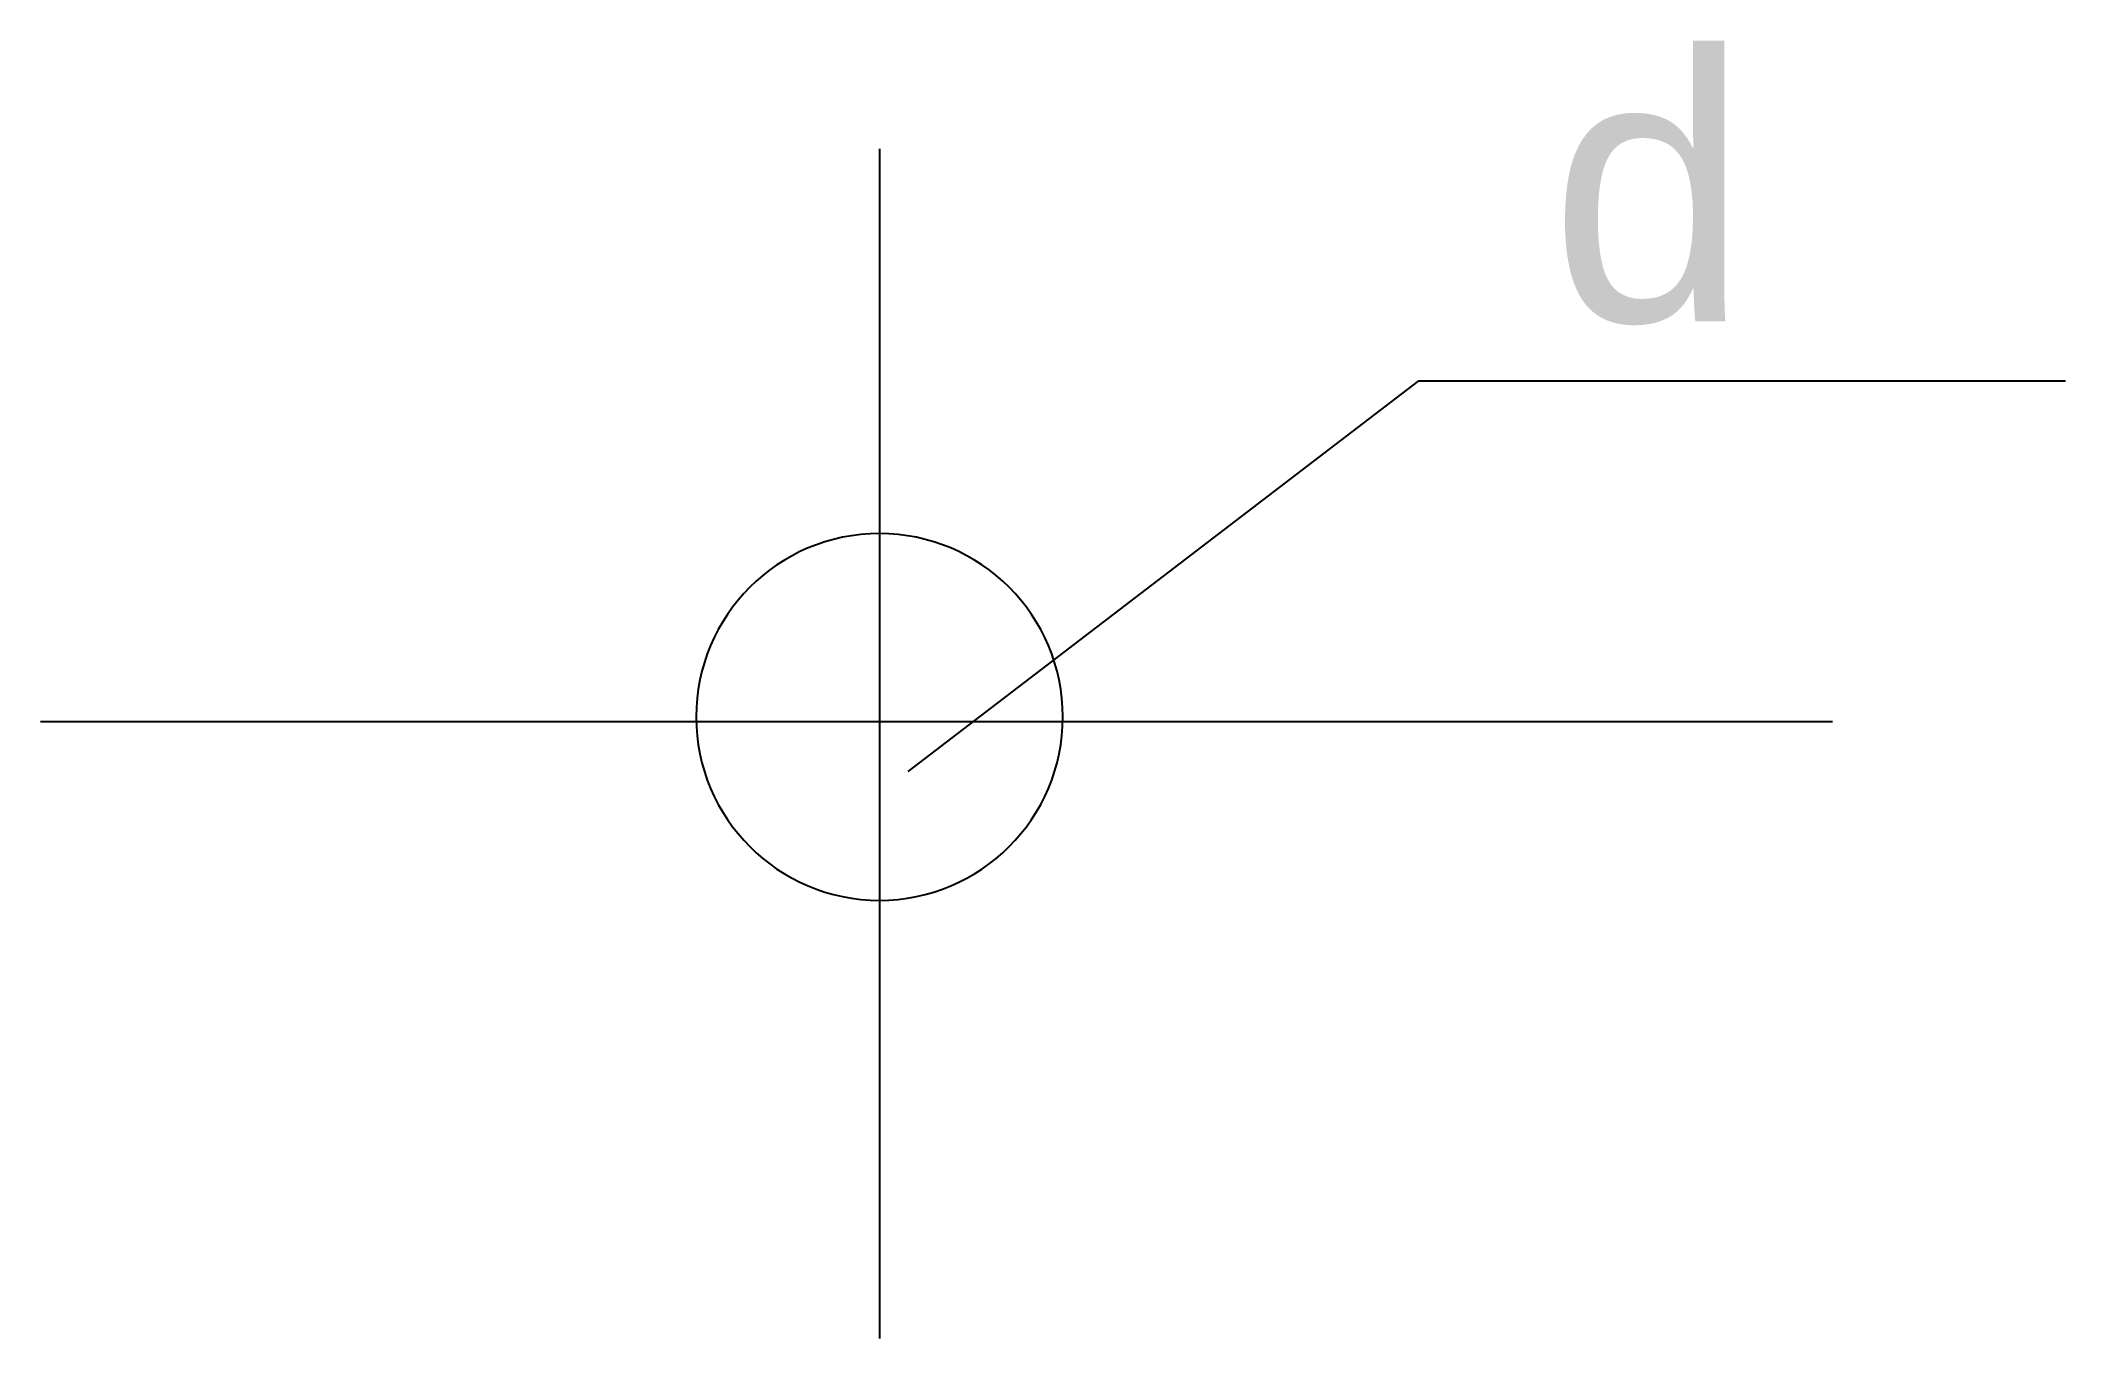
# Model space of a CAD drawing. Header units: metres. Extents: x -176159 to -174640, y -313765 to -312792.
import ezdxf

# ---------------------------------------------------------------- set-up
doc = ezdxf.new("R2010")
doc.units = ezdxf.units.M
for name, color, linetype in [('DIM', 4, 'Continuous'), ('STEEL', 1, 'Continuous'), ('TEXT', 3, 'Continuous')]:
    doc.layers.add(name, color=color, linetype=linetype)

msp = doc.modelspace()

# ---------------------------------------------------------------- linework, layer by layer
at = {"layer": 'STEEL'}
for p, q in [((-175529.81, -312873.52), (-175529.81, -313765.49)), ((-176159.06, -313302.93), (-174814.99, -313302.93))]:
    msp.add_line(p, q, dxfattribs=at)
msp.add_lwpolyline([(-175667.31, -313299.48, 1), (-175392.31, -313299.48, 1)], format="xyb", close=True, dxfattribs=at)
at = {"layer": 'TEXT'}
for p, q in [((-175508.35, -313340.33), (-175125.22, -313047.35)), ((-175125.22, -313047.35), (-174640.27, -313047.35))]:
    msp.add_line(p, q, dxfattribs=at)

# ---------------------------------------------------------------- texts
at = {"layer": 'DIM'}
msp.add_text('d', height=200, dxfattribs=at).set_placement((-175026.89, -313002.95))

doc.saveas('drawing.dxf')
